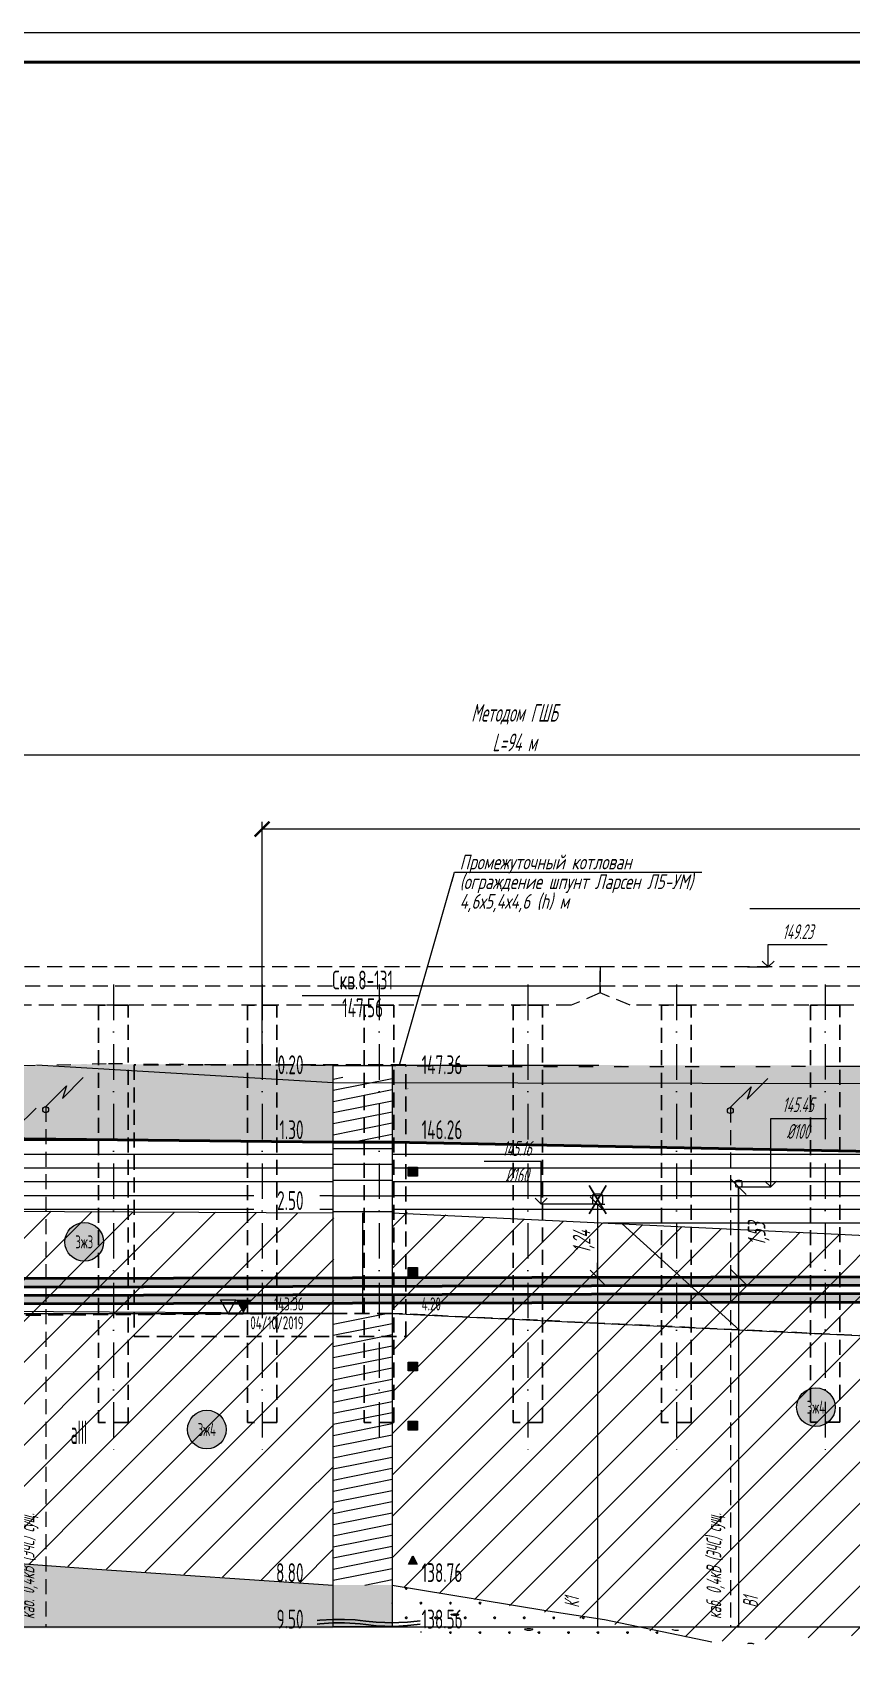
# Model space of a CAD drawing. Header units: metres. Extents: x -30 to 2050, y -904 to 400.
# Drawn here: x 524.7 to 663.5, y -759.2 to -484 of the extents above; entities that cross this region are included whole.
import ezdxf
from ezdxf import colors
from ezdxf.entities.mleader import LeaderData, LeaderLine
from ezdxf.enums import TextEntityAlignment as Align
from ezdxf.math import Vec2, Vec3

# ---------------------------------------------------------------- set-up
doc = ezdxf.new("R2010")
doc.units = ezdxf.units.M
doc.header["$LTSCALE"] = 0.2
for name, pattern in [('482 Границы районов', [5, 3, -1, 0, -1]), ('ACAD_ISO03W100', [30, 12, -18]), ('штриховая', [19.05, 12.7, -6.35])]:
    doc.linetypes.add(name, pattern=pattern)
for name, color, linetype in [('Level 1', 7, 'Continuous'), ('PR_RD', 7, 'Continuous'), ('МГТ_ИГ_Геология', 252, 'Continuous'), ('Примыкания', 7, 'Continuous'), ('Таблица', 7, 'Continuous'), ('Трубы', 7, 'Continuous'), ('Футляры', 7, 'Continuous'), ('Чёрная земля', 7, 'ACAD_ISO03W100')]:
    doc.layers.add(name, color=color, linetype=linetype)
doc.layers.add('МГТ_НВК_В1_выноски', color=7, linetype='Continuous', lineweight=30)
doc.layers.add('МГТ_НВК_котлованы', color=7, linetype='Continuous', lineweight=30)
doc.styles.add('SPDS', font='SPDS', dxfattribs={"width": 0.7, "oblique": 15, "height": 2.5})
doc.styles.get("Standard").update_dxf_attribs({"font": 'SPDS.shx', "width": 0.7, "oblique": 15, "height": 3})
doc.styles.add('Стиль Simplex', font='simplex.shx')
doc.dimstyles.new('ISO-25', dxfattribs={"dimtxt": 2.5, "dimasz": 2.5, "dimexe": 1.25, "dimexo": 0.625, "dimtad": 1, "dimtxsty": 'Standard', "dimcen": 2.5, "dimadec": 0, "dimazin": 0, "dimtfac": 1, "dimtmove": 0, "dimatfit": 3, "dimfxl": 1, "dimarcsym": 0})
pattern_1 = [(11.30993, (102.103, -2134.5133), (-4.7146345, 0.942927), [])]

# ---------------------------------------------------------------- blocks, each defined once
blk = doc.blocks.new('_OBLIQUE')
at = {"color": 0, "linetype": 'ByBlock', "lineweight": -2}
blk.add_line((0.5, 0.5), (-0.5, -0.5), dxfattribs=at)
blk = doc.blocks.new('*D114')
at = {"layer": 'Defpoints', "color": 0, "transparency": 16777216}
for p in [(644.36, -679.51), (644.37, -679.51), (644.36, -694.78)]:
    blk.add_point(p, dxfattribs=at)
at = {"layer": 'Примыкания', "color": 0, "lineweight": -2, "transparency": 16777216}
for p, q in [((644.37, -694.78), (644.37, -679.51)), ((644.99, -679.51), (645.62, -679.51)), ((644.99, -694.78), (645.62, -694.78))]:
    blk.add_line(p, q, dxfattribs=at)
at = {"layer": 'Примыкания', "color": 0, "lineweight": -2, "transparency": 16777216, "xscale": 2.5, "yscale": 2.5, "zscale": 2.5}
for p, rotation in [((644.37, -679.51), 90), ((644.37, -694.78), 270)]:
    blk.add_blockref('_OBLIQUE', p, dxfattribs=dict(at, rotation=rotation))
at = {"layer": 'Примыкания', "color": 0, "transparency": 16777216, "insert": (647.77, -687.49), "char_height": 3, "width": 5.4938, "attachment_point": 5, "rotation": 90}
blk.add_mtext('1,53', dxfattribs=at)
blk = doc.blocks.new('*D119')
at = {"layer": 'Defpoints', "color": 0, "transparency": 16777216}
for p in [(620.44, -682.42), (620.45, -682.42), (620.44, -694.83)]:
    blk.add_point(p, dxfattribs=at)
at = {"layer": 'Примыкания', "color": 0, "lineweight": -2, "transparency": 16777216}
for p, q in [((620.45, -682.42), (620.45, -685.23)), ((621.07, -682.42), (621.7, -682.42)), ((620.45, -694.83), (620.45, -692.38)), ((621.07, -694.83), (621.7, -694.83))]:
    blk.add_line(p, q, dxfattribs=at)
at = {"layer": 'Примыкания', "color": 0, "lineweight": -2, "transparency": 16777216, "xscale": 2.5, "yscale": 2.5, "zscale": 2.5}
for p, rotation in [((620.45, -682.42), 90), ((620.45, -694.83), 270)]:
    blk.add_blockref('_OBLIQUE', p, dxfattribs=dict(at, rotation=rotation))
at = {"layer": 'Примыкания', "color": 0, "transparency": 16777216, "insert": (618.12, -688.81), "char_height": 3, "width": 5.6687, "attachment_point": 5, "rotation": 90}
blk.add_mtext('1,24', dxfattribs=at)
blk = doc.blocks.new('DN')
at = {"linetype": 'Continuous', "lineweight": 30, "flags": 128}
for points in [[(-0.126, -0.007), (-0.117, -0.002), (-0.073, 0.011), (-0.033, 0.011), (0.003, 0), (0.02, -0.007), (0.039, -0.019), (0.074, -0.037), (0.103, -0.043), (0.125, -0.048), (0.151, -0.043), (0.18, -0.036), (0.213, -0.019), (0.223, -0.012)], [(-0.126, -0.068), (-0.117, -0.063), (-0.073, -0.05), (-0.033, -0.05), (0.003, -0.059), (0.02, -0.067), (0.039, -0.079), (0.074, -0.098), (0.103, -0.103), (0.125, -0.108), (0.151, -0.103), (0.18, -0.095), (0.213, -0.079), (0.223, -0.072)]]:
    blk.add_lwpolyline(points, dxfattribs=at)
blk = doc.blocks.new('_ArchTick')
at = {"color": 0, "linetype": 'ByBlock', "const_width": 0.15}
blk.add_lwpolyline([(-0.5, -0.5), (0.5, 0.5)], dxfattribs=at)
blk = doc.blocks.new('*D123')
at = {"layer": 'Defpoints', "color": 0, "transparency": 16777216}
for p in [(1149.37, -606.35), (1149.37, -651.55), (198.94, -656.28)]:
    blk.add_point(p, dxfattribs=at)
at = {"layer": 'Футляры', "color": 0, "lineweight": -2, "transparency": 16777216}
for p, q in [((198.94, -655.66), (198.94, -605.1)), ((1149.37, -650.92), (1149.37, -605.1)), ((198.94, -606.35), (1149.37, -606.35))]:
    blk.add_line(p, q, dxfattribs=at)
at = {"layer": 'Футляры', "color": 0, "lineweight": -2, "transparency": 16777216, "xscale": 2.5, "yscale": 2.5, "zscale": 2.5, "rotation": 180}
blk.add_blockref('_ArchTick', (198.94, -606.35), dxfattribs=at)
at = {"layer": 'Футляры', "color": 0, "lineweight": -2, "transparency": 16777216, "xscale": 2.5, "yscale": 2.5, "zscale": 2.5}
blk.add_blockref('_ArchTick', (1149.37, -606.35), dxfattribs=at)
at = {"layer": 'Футляры', "color": 0, "lineweight": 25, "transparency": 16777216, "insert": (606.38, -601.72), "char_height": 3, "attachment_point": 5}
blk.add_mtext('Методом ГШБ\\PL=94 м ', dxfattribs=at)
blk = doc.blocks.new('круг3_-26_3')
at = {"true_color": 0xffffff}
blk.add_hatch(color=7, dxfattribs=at).paths.add_polyline_path([(-0.327, 0, 1), (0.327, 0, 1)])
at = {"color": 7, "lineweight": 25}
blk.add_circle((0, 0), 0.327, dxfattribs=at)
at = {"color": 7, "lineweight": 25, "style": 'Стиль Simplex', "width": 0.590909}
blk.add_text('3ж3', height=0.22, dxfattribs=at).set_placement((0, 0), align=Align.MIDDLE_CENTER)
blk = doc.blocks.new('круг3_-26_4')
at = {"true_color": 0xffffff}
blk.add_hatch(color=7, dxfattribs=at).paths.add_polyline_path([(-0.327, 0, 1), (0.327, 0, 1)])
at = {"color": 7, "lineweight": 25}
blk.add_circle((0, 0), 0.327, dxfattribs=at)
at = {"color": 7, "lineweight": 25, "style": 'Стиль Simplex', "width": 0.590909}
blk.add_text('3ж4', height=0.22, dxfattribs=at).set_placement((0, 0), align=Align.MIDDLE_CENTER)
blk = doc.blocks.new('usl_1')
for p, q in [((0, 0), (3.54, 3.54)), ((2.83, 1.41), (6.36, 4.95)), ((3.54, 3.54), (2.83, 1.41))]:
    blk.add_line(p, q)
blk.add_circle((0, -0.5), 0.5)
blk = doc.blocks.new('A$C35B96AF6')
at = {"lineweight": 30}
for points in [[(-1.79, 3.01), (1.79, -3.01)], [(1.79, 3.01), (-1.79, -3.01)]]:
    blk.add_lwpolyline(points, dxfattribs=at)
blk = doc.blocks.new('PR_KV')
at = {"layer": 'Level 1', "linetype": 'Continuous', "lineweight": 20}
blk.add_hatch(color=256, dxfattribs=at).paths.add_polyline_path([(-0.077, 0.075), (0.077, 0.075), (0.077, -0.075), (-0.077, -0.075)])
at = {"layer": 'Level 1', "color": 7, "linetype": 'Continuous', "lineweight": 20, "flags": 128}
blk.add_lwpolyline([(-0.077, 0.075), (0.077, 0.075), (0.077, -0.075), (-0.077, -0.075)], close=True, dxfattribs=at)
blk = doc.blocks.new('PR_TR')
at = {"layer": 'Level 1', "linetype": 'Continuous', "lineweight": 20}
blk.add_hatch(color=256, dxfattribs=at).paths.add_polyline_path([(0.072, -0.049), (-0.071, -0.049), (-0.001, 0.094)])
at = {"layer": 'Level 1', "color": 7, "linetype": 'Continuous', "lineweight": 20, "flags": 128}
blk.add_lwpolyline([(0.072, -0.049), (-0.071, -0.049), (-0.001, 0.094)], close=True, dxfattribs=at)
blk = doc.blocks.new('*D135')
at = {"layer": 'Defpoints', "color": 0, "transparency": 16777216}
for p in [(563.64, -618.9), (1149.37, -651.55), (563.64, -659.03)]:
    blk.add_point(p, dxfattribs=at)
at = {"layer": 'Футляры', "color": 0, "lineweight": -2, "transparency": 16777216}
for p, q in [((563.64, -658.41), (563.64, -617.65)), ((1149.37, -618.9), (563.64, -618.9)), ((1149.37, -650.92), (1149.37, -617.65))]:
    blk.add_line(p, q, dxfattribs=at)
at = {"layer": 'Футляры', "color": 0, "lineweight": -2, "transparency": 16777216, "xscale": 2.5, "yscale": 2.5, "zscale": 2.5, "rotation": 180}
blk.add_blockref('_ArchTick', (563.64, -618.9), dxfattribs=at)
at = {"layer": 'Футляры', "color": 0, "lineweight": -2, "transparency": 16777216, "xscale": 2.5, "yscale": 2.5, "zscale": 2.5}
blk.add_blockref('_ArchTick', (1149.37, -618.9), dxfattribs=at)
at = {"layer": 'Футляры', "color": 0, "lineweight": 25, "transparency": 16777216, "insert": (856.51, -616.49), "char_height": 3, "attachment_point": 5}
blk.add_mtext('58,8 м', dxfattribs=at)
blk = doc.blocks.new('оп')
at = {"linetype": '482 Границы районов', "lineweight": 5, "ltscale": 10}
blk.add_line((2537.63, -887.64), (2537.63, -968.24), dxfattribs=at)
at = {"linetype": 'штриховая'}
for points in [[(2540.13, -961.78), (2540.13, -891.14), (2535.13, -891.14), (2535.13, -961.78)], [(2540.13, -961.78), (2535.13, -961.78)]]:
    blk.add_lwpolyline(points, dxfattribs=at)
blk = doc.blocks.new('_None')

msp = doc.modelspace()

# ---------------------------------------------------------------- hatches: boundary and pattern name
at = {"lineweight": 20}
h = msp.add_hatch(dxfattribs=at)
h.set_pattern_fill('AR-SAND', color=256, scale=0.03, style=0)
h.set_pattern_definition([(8.72485, (-2426.6676, -630.9721), (-0.2400047, 1.4682397), [0, -4.6482566, 0, -5.198708, 0, -4.9693533]), (1.50828, (-2426.6676, -630.9721), (6.7428492, 2.1504753), [0, -3.0985456, 0, -5.1768383, 0, -1.983825]), (352.738837, (-2431.3539, -630.9721), (11.86488555, 0.00431155), [0, -1.6196497, 0, -5.830739, 0, -7.6123538]), (349.61486, (-2431.354, -630.9721), (11.4533468, 0.668788), [0, -0.7139524, 0, -3.3698555, 0, -3.8553432])])
h.paths.add_polyline_path([(1142.17807, -695.20821), (1142.10662, -693.78335), (205.79832, -695.66124), (205.86956, -697.0861)])
h.paths.add_polyline_path([(1142.09587, -698.04667), (1142.02931, -696.7168), (1142.00062, -696.62384), (205.7356, -698.49637), (205.80684, -699.92123)])
at = {"layer": 'МГТ_ИГ_Геология'}
h = msp.add_hatch(dxfattribs=at)
h.set_pattern_fill('GR24', color=251, scale=10, style=0, pattern_type=2)
h.set_pattern_definition([(225, (-1229.8202, -849.687), (3e-16, -3), [2.1213, -2.1213407]), (315, (-1231.3202, -848.187), (3, 0), [2.1213, -2.1213407]), (45, (-1232.8202, -849.687), (0, 3), [2.1213, -2.1213407]), (135, (-1231.3202, -851.187), (-3, 3e-16), [2.1213, -2.1213407])])
h.paths.add_polyline_path([(704.00054, -659.04228), (704.00054, -664.00045), (694.00054, -665.53271), (694.00054, -659.06739)], flags=16)
h.paths.add_polyline_path([(585.66799, -671.91327), (585.66799, -658.91327), (585.66799, -660.08642), (585.66799, -670.85812)], flags=16)
h.paths.add_polyline_path([(585.66799, -671.91327), (580.41655, -671.91327), (633.49355, -672.79764), (696.27255, -674.03141), (694.00054, -674.04228), (694.00054, -665.53271), (704.00054, -664.00045), (704.00054, -674.03141), (854.61495, -680.79059), (918.04017, -683.6867), (973.70467, -686.22843), (1014.36144, -688.08489), (1071.95738, -690.71482), (1118.53325, -692.84155), (1155.9995, -694.37302), (1226.82857, -694.37302), (1226.82857, -675.00623), (1227.30334, -652.68925), (1202.7208, -651.97176), (1155.28347, -653.59751), (1153.57641, -649.79453), (1058.62721, -650.86251), (1054.62983, -658.00475), (888.50425, -658.82965), (710.92836, -659.04228), (533.03911, -658.70972), (481.93012, -660.59502), (388.00959, -658.75274), (326.35177, -657.04662), (221.86739, -656.16561), (160.9143, -655.71838), (119.07523, -655.15811), (112.70266, -652.3884), (106.33009, -649.6187), (105.37761, -649.18719), (99.4089, -646.59301), (86.16561, -637.92081), (86.47122, -667.37876), (139.20506, -667.37629), (181.43771, -667.81247), (231.3389, -668.32785), (292.38768, -668.95836), (362.24582, -669.67986), (452.29968, -670.60994), (509.92156, -671.20506), (575.66799, -671.89395), (575.66799, -658.91327), (585.66799, -658.91327)])
h = msp.add_hatch(dxfattribs=at)
h.set_pattern_fill('CONSIST', color=251, scale=0.42, style=0, pattern_type=2)
h.set_pattern_definition(pattern_1)
h.paths.add_polyline_path([(575.66799, -660.91327), (585.66799, -660.91327), (585.66799, -671.91327), (575.66799, -671.91327)])
h = msp.add_hatch(dxfattribs=at)
h.set_pattern_fill('GR07', color=251, scale=10, style=0, pattern_type=2)
h.set_pattern_definition([(0, (-2666.324, -403.281), (0, 7), [81.65, 0]), (0, (-2666.324, -400.951), (0, 7), [81.65, 0]), (0, (-2666.324, -398.611), (0, 7), [81.65, 0])])
h.paths.add_polyline_path([(125.89599, -667.37129), (84.37602, -667.37129), (84.37602, -681.37129), (125.89599, -681.37129)])
h.paths.add_polyline_path([(575.66799, -671.91327), (135.89599, -667.37129), (135.89599, -681.37129), (575.66799, -683.91327)])
edge = h.paths.add_edge_path(flags=16)
edge.add_ellipse((357.1419, -676.7098), major_axis=(0, 3.27292), ratio=0.415503797, start_angle=0, end_angle=360)
h.paths.add_polyline_path([(694.00054, -674.04228), (585.66799, -671.91327), (585.66799, -683.91327), (694.00054, -689.04228)])
h.paths.add_polyline_path([(599.31799, -677.66327), (599.31799, -676.16327)], flags=16)
edge = h.paths.add_edge_path(flags=16)
edge.add_ellipse((675.83442, -682.06953), major_axis=(0, 3.27292), ratio=0.172306162, start_angle=0, end_angle=360)
edge = h.paths.add_edge_path(flags=17)
edge.add_ellipse((858.70706, -683.75755), major_axis=(0, 3.27292), ratio=0.029743145, start_angle=0, end_angle=360)
h.paths.add_polyline_path([(717.65054, -676.79228), (717.65054, -675.29228)], flags=16)
h.paths.add_polyline_path([(112.41158, -681.42129), (123.64599, -681.42129), (123.64599, -676.82476), (112.41158, -676.82476)])
h.paths.add_polyline_path([(345.60342, -677.81501), (345.60342, -674.51501)], flags=16)
h.paths.add_polyline_path([(138.14599, -681.42129), (153.78866, -681.42129), (153.78866, -676.5022), (138.14599, -676.5022)], flags=17)
h.paths.add_polyline_path([(562.21873, -684.01247), (573.41799, -683.96327), (573.42914, -679.10727), (562.22988, -679.15647)])
h.paths.add_polyline_path([(665.65584, -683.71953), (666.00154, -683.7295), (666.00154, -680.4295), (665.65584, -680.41953)], flags=16)
h.paths.add_polyline_path([(680.4796, -689.09228), (691.75054, -689.09228), (691.75054, -682.91736), (680.4796, -682.91736)])
h.paths.add_polyline_path([(848.52849, -685.40755), (848.52849, -682.10755)], flags=16)
h.paths.add_polyline_path([(706.25054, -689.09228), (719.95272, -689.05096), (719.93361, -684.58674), (706.23142, -684.62806)], flags=17)
h.paths.add_polyline_path([(1038.085, -689.29714), (704.00054, -674.04228), (704.00054, -689.04228)])
h.paths.add_polyline_path([(422.9897, -674.34022), (436.43215, -674.34022), (436.43215, -679.63484), (422.9897, -679.63484)], flags=16)
h.paths.add_polyline_path([(472.20601, -678.68726), (477.36684, -674.83516)], flags=16)
h.paths.add_polyline_path([(755.52254, -681.27009), (755.52254, -686.56471)], flags=16)
h.paths.add_polyline_path([(766.33778, -685.61712), (771.4986, -681.76503)], flags=16)
h = msp.add_hatch(dxfattribs=at)
h.set_pattern_fill('CONSIST', color=251, scale=0.84, angle=-44.999962, style=0, pattern_type=2)
h.set_pattern_definition([(8e-06, (102.103, -2134.5133), (-9e-06, 2.667), [])])
h.paths.add_polyline_path([(575.66799, -671.91327), (585.66799, -671.91327), (585.66799, -683.91327), (575.66799, -683.91327)])
h = msp.add_hatch(dxfattribs=at)
h.set_pattern_fill('GR28', color=251, scale=10, style=0, pattern_type=2)
h.set_pattern_definition([(90, (-292.9068, -463.116), (-2.5, 2.5), [0.11, -4.89]), (45, (-292.9068, -463.006), (-2.5, 2.5), [0.113137, -3.422397]), (0, (-292.8268, -462.926), (2.5, 2.5), [0.11, -4.89]), (315, (-292.7168, -462.926), (2.5, 2.5), [0.113137, -3.422397]), (90, (-292.6368, -463.116), (-2.5, 2.5), [0.11, -4.89]), (45, (-292.7168, -463.196), (-2.5, 2.5), [0.113137, -3.422397]), (0, (-292.8268, -463.196), (2.5, 2.5), [0.11, -4.89]), (315, (-292.9068, -463.116), (2.5, 2.5), [0.113137, -3.422397])])
h.paths.add_polyline_path([(329.16851, -682.48845), (329.16519, -687.98162), (330.05781, -692.8256), (331.76381, -697.09722), (334.2006, -700.87328), (337.28558, -704.2306), (344.70708, -709.7549), (352.0414, -713.77777), (362.56811, -718.45625), (374.92962, -722.78117), (390.76195, -727.11881), (412.49569, -731.72366), (435.515, -735.22787), (483.53515, -740.18123), (525.95004, -743.51957), (575.66799, -746.91327), (575.66799, -754.24061), (136.38006, -754.24061), (135.89599, -681.37129), (194.56085, -681.71038), (260.94548, -682.0941)])
h = msp.add_hatch(dxfattribs=at)
h.set_pattern_fill('GR38', color=251, scale=10, style=0, pattern_type=2)
h.set_pattern_definition([(45, (-220.687, -424.218), (0, 21), [9.8995, -19.799]), (45, (-206.687, -438.218), (0, 21), [9.8995, -19.799]), (45, (-220.687, -438.218), (0, 21), [14.142, -15.5565]), (45, (-210.687, -428.218), (0, 21), [15.556, -14.1425]), (45, (-213.687, -438.218), (0, 21), [19.799, -9.8995]), (45, (-220.687, -431.218), (0, 21), [19.799, -9.8995])])
h.paths.add_polyline_path([(509.98497, -742.3346), (575.66799, -746.91327), (575.81166, -683.89746), (501.00632, -683.48171), (329.53647, -682.49057), (330.05781, -692.8256), (337.28558, -704.2306), (347.33683, -711.2772), (357.10357, -716.16582), (376.54598, -723.28358), (397.03808, -728.5774), (417.44779, -732.55332), (448.59931, -736.77409)])
h = msp.add_hatch(dxfattribs=at)
h.set_pattern_fill('GR38', color=251, scale=10, style=0, pattern_type=2)
h.set_pattern_definition([(45, (-102.355, -429.347), (0, 21), [9.8995, -19.799]), (45, (-88.355, -443.347), (0, 21), [9.8995, -19.799]), (45, (-102.355, -443.347), (0, 21), [14.142, -15.5565]), (45, (-92.355, -433.347), (0, 21), [15.556, -14.1425]), (45, (-95.355, -443.347), (0, 21), [19.799, -9.8995]), (45, (-102.355, -436.347), (0, 21), [19.799, -9.8995])])
h.paths.add_polyline_path([(694.00054, -754.24061), (694.14421, -689.02647), (619.3568, -685.50827), (610.57663, -685.09257), (606.44443, -684.89693), (600.38927, -684.61025), (585.66799, -683.56745), (585.66799, -746.91327), (639.83427, -756.51478)])
at = {"layer": 'МГТ_ИГ_Геология', "true_color": 0x0000ff}
msp.add_hatch(color=5, dxfattribs=at).paths.add_polyline_path([(560.47061, -700.91327), (559.17061, -698.61327), (561.77061, -698.61327)])
at = {"layer": 'МГТ_ИГ_Геология'}
h = msp.add_hatch(dxfattribs=at)
h.set_pattern_fill('CONSIST', color=251, scale=0.42, style=0, pattern_type=2)
h.set_pattern_definition(pattern_1)
h.paths.add_polyline_path([(575.66799, -700.91327), (585.66799, -700.91327), (585.66799, -746.91327), (575.66799, -746.91327)])
msp.add_hatch(color=251, dxfattribs=at).paths.add_polyline_path([(575.66799, -753.9862), (585.66799, -753.9862), (585.66799, -746.91327), (575.66799, -746.91327)])
h = msp.add_hatch(dxfattribs=at)
h.set_pattern_fill('GR28', color=251, scale=10, style=0, pattern_type=2)
h.set_pattern_definition([(90, (-2229.367, -456.974), (-12.5, 2.5), [0.11, -4.89]), (11.30993, (-2229.3667, -456.864), (-12.5, 2.5), [0.407922, -12.339627]), (0, (-2228.9667, -456.7838), (12.5, 2.5), [0.55, -24.45]), (348.69007, (-2228.4167, -456.784), (12.5, 2.5), [0.407922, -12.339627]), (90, (-2228.017, -456.974), (-12.5, 2.5), [0.11, -4.89]), (11.30993, (-2228.4167, -457.054), (-12.5, 2.5), [0.407922, -12.339627]), (0, (-2228.9667, -457.0538), (12.5, 2.5), [0.55, -24.45]), (348.69007, (-2229.3667, -456.974), (12.5, 2.5), [0.407922, -12.339627])])
edge = h.paths.add_edge_path(flags=16)
edge.add_ellipse((608.74224, -755.23907), major_axis=(-8.66473, 0), ratio=0.2, start_angle=180, end_angle=540)
h.paths.add_polyline_path([(608.21774, -756.25765), (606.57676, -756.16929), (606.36774, -756.11765), (606.91774, -756.18765), (608.21774, -756.25765), (609.72827, -756.23138), (609.96774, -756.18765), (609.36774, -756.23765)], flags=0)
h.paths.add_polyline_path([(585.66799, -753.9862), (658.52416, -757.38725), (648.2125, -756.244), (638.64937, -755.11564), (630.13215, -754.00752), (621.61814, -752.77645), (612.06459, -751.27919), (600.42879, -749.37254), (585.66799, -746.91327)])
h = msp.add_hatch(dxfattribs=at)
h.set_pattern_fill('GR28', color=251, scale=10, style=0, pattern_type=2)
h.set_pattern_definition([(90, (122.9195, -522.5158), (-2.5, 2.5), [0.11, -4.89]), (45, (122.9195, -522.4058), (-2.5, 2.5), [0.113137, -3.422397]), (0, (122.9995, -522.3258), (2.5, 2.5), [0.11, -4.89]), (315, (123.1095, -522.3258), (2.5, 2.5), [0.113137, -3.422397]), (90, (123.1895, -522.5158), (-2.5, 2.5), [0.11, -4.89]), (45, (123.1095, -522.5958), (-2.5, 2.5), [0.113137, -3.422397]), (0, (122.9995, -522.5958), (2.5, 2.5), [0.11, -4.89]), (315, (122.9195, -522.5158), (2.5, 2.5), [0.113137, -3.422397])])
h.paths.add_polyline_path([(617.72622, -752.16649), (585.66799, -746.91327), (585.66799, -754.24061), (601.24868, -756.19617), (639.83427, -756.51478)])

# ---------------------------------------------------------------- linework, layer by layer
at = {"layer": 'МГТ_ИГ_Геология', "lineweight": 25}
msp.add_line((570.42268, -647.06132, -0.01578), (590.10682, -647.06132, -0.01578), dxfattribs=at)
at = {"layer": 'МГТ_ИГ_Геология', "linetype": 'Continuous', "lineweight": 25}
for p, q in [((525.44581, -658.82501, -0.01578), (575.66799, -661.82957, -0.01578)), ((575.66799, -658.91327, -0.01578), (585.66799, -658.91327, -0.01578)), ((575.66799, -753.9862, -0.01578), (575.66799, -658.91327, -0.01578)), ((620.66799, -658.91327, -0.01578), (585.66799, -658.91327, -0.01578)), ((585.66799, -658.91327, -0.01578), (585.66799, -753.9862, -0.01578)), ((659.00054, -659.04228, -0.01578), (694.00054, -659.04228, -0.01578)), ((575.66799, -661.82957, -0.01578), (694.00054, -662.04228, -0.01578)), ((135.89599, -681.37129, -0.01578), (575.66799, -683.91327, -0.01578)), ((585.66799, -683.91327, -0.01578), (694.00054, -689.04228, -0.01578)), ((624.65463, -685.75909, -0.01578), (644.50054, -703.74228, -0.01578)), ((575.66799, -700.91327, -0.01578), (333.33856, -699.53747, -0.01578)), ((540.66799, -700.91327, -0.01578), (575.66799, -700.91327, -0.01578)), ((585.66799, -700.91327, -0.01578), (694.00054, -706.04228, -0.01578)), ((585.66799, -746.91327, -0.01578), (600.42879, -749.37254, -0.01578)), ((600.42879, -749.37254, -0.01578), (612.06459, -751.27919, -0.01578)), ((612.06459, -751.27919, -0.01578), (621.61814, -752.77645, -0.01578)), ((621.61814, -752.77645, -0.01578), (639.83427, -756.51478, -0.01578)), ((585.66799, -753.9862, -0.01578), (575.66799, -753.9862, -0.01578))]:
    msp.add_line(p, q, dxfattribs=at)
at = {"layer": 'МГТ_ИГ_Геология', "lineweight": 50}
for p, q in [((135.89599, -667.37129, -0.01578), (575.66799, -671.91327, -0.01578)), ((575.66799, -671.91327, -0.01578), (585.66799, -671.91327, -0.01578)), ((585.66799, -671.91327, -0.01578), (694.00054, -674.04228, -0.01578))]:
    msp.add_line(p, q, dxfattribs=at)
at = {"layer": 'МГТ_ИГ_Геология', "linetype": 'Continuous', "lineweight": 0}
msp.add_line((580.66799, -683.91327, -0.01578), (580.66799, -700.91327, -0.01578), dxfattribs=at)
at = {"layer": 'МГТ_ИГ_Геология', "color": 5, "linetype": 'штриховая', "lineweight": 30}
for p, q in [((575.66799, -700.91327, -0.01578), (135.89599, -703.37129, -0.01578)), ((585.66799, -700.91327, -0.01578), (575.66799, -700.91327, -0.01578)), ((694.00054, -706.04228, -0.01578), (585.66799, -700.91327, -0.01578))]:
    msp.add_line(p, q, dxfattribs=at)
at = {"layer": 'МГТ_ИГ_Геология', "color": 5, "linetype": 'Continuous', "lineweight": 0}
msp.add_line((509.41799, -700.91327, -0.01578), (575.66799, -700.91327, -0.01578), dxfattribs=at)
at = {"layer": 'МГТ_ИГ_Геология', "color": 5, "linetype": 'Continuous', "lineweight": 0, "true_color": 0x0000ff, "flags": 128}
msp.add_lwpolyline([(555.82061, -700.91327), (574.43771, -700.91327), (557.87061, -700.91327), (556.57061, -698.61327), (559.17061, -698.61327), (557.87061, -700.91327)], dxfattribs=at)
at = {"layer": 'МГТ_ИГ_Геология', "linetype": 'Continuous', "lineweight": 25, "flags": 128}
msp.add_lwpolyline([(502.6242, -741.78827), (535.62749, -744.23785), (575.66799, -746.91327)], dxfattribs=at)
at = {"layer": 'МГТ_НВК_В1_выноски', "color": 34, "linetype": 'штриховая'}
for p, q in [((541.97316, -658.83533, -0.01578), (541.97316, -704.83533, -0.01578)), ((587.97316, -658.83533, -0.01578), (541.97316, -658.83533, -0.01578)), ((587.97316, -704.83533, -0.01578), (587.97316, -658.83533, -0.01578)), ((541.97316, -704.83533, -0.01578), (587.97316, -704.83533, -0.01578))]:
    msp.add_line(p, q, dxfattribs=at)
at = {"layer": 'Примыкания', "linetype": 'штриховая'}
for p, q in [((526.97887, -665.91104, -0.01578), (526.98497, -754.00968, -0.01578)), ((642.96093, -666.07403, -0.01578), (642.98497, -754.00968, -0.01578))]:
    msp.add_line(p, q, dxfattribs=at)
at = {"layer": 'Примыкания', "color": 0}
for p, q in [((649.808, -679.50761, -0.01578), (649.808, -667.91165, -0.01578)), ((649.808, -667.91165, -0.01578), (659.27685, -667.91165, -0.01578)), ((610.90778, -675.17833, -0.01578), (601.23158, -675.17833, -0.01578)), ((610.90778, -682.41795, -0.01578), (610.90778, -675.17833, -0.01578)), ((644.36328, -679.50761, -0.01578), (649.808, -679.50761, -0.01578)), ((620.44468, -682.41795, -0.01578), (610.90778, -682.41795, -0.01578))]:
    msp.add_line(p, q, dxfattribs=at)
at = {"layer": 'Примыкания'}
for p, q in [((643.82328, -678.53561, -0.01578), (643.82328, -679.39961, -0.01578)), ((644.36328, -679.50761, -0.01578), (644.36328, -754.00968, -0.01578)), ((644.90328, -678.53561, -0.01578), (644.90328, -679.39961, -0.01578)), ((619.59468, -680.88795, -0.01578), (619.59468, -682.24795, -0.01578)), ((620.44468, -682.41795, -0.01578), (620.44468, -754.00968, -0.01578)), ((621.29468, -680.88795, -0.01578), (621.29468, -682.24795, -0.01578))]:
    msp.add_line(p, q, dxfattribs=at)
at = {"layer": 'Примыкания', "color": 0, "elevation": -0.01578, "flags": 128}
for points in [[(645.84482, -642.24801), (649.37198, -642.24801), (649.37198, -638.42772), (659.37823, -638.42772)], [(648.37198, -641.24801), (649.37198, -642.24801), (650.37198, -641.24801)], [(648.808, -678.50761), (649.808, -679.50761), (650.808, -678.50761)], [(609.90778, -681.41795), (610.90778, -682.41795), (611.90778, -681.41795)]]:
    msp.add_lwpolyline(points, dxfattribs=at)
at = {"layer": 'Примыкания'}
for centre, major_axis, start_param, end_param in [((644.36328, -678.53561, -0.01578), (-0.54, 0), 3.141592654, 6.283185307), ((644.36328, -679.39961, -0.01578), (0.54, 0), 3.141592654, 6.283185307), ((620.44468, -680.88795, -0.01578), (0.85, 0), 0, 3.141592654), ((620.44468, -682.24795, -0.01578), (0.85, 0), 3.141592654, 6.283185307)]:
    msp.add_ellipse(centre, major_axis=major_axis, ratio=0.2, start_param=start_param, end_param=end_param, dxfattribs=at)
at = {"layer": 'Таблица'}
msp.add_line((86.16561, -754.00968, -0.01578), (1227.30334, -754.00968, -0.01578), dxfattribs=at)
at = {"layer": 'Трубы', "lineweight": 50}
for p, q in [((203.9442, -697.08995, -0.01578), (1144.24772, -695.20934, -0.01578)), ((203.9442, -698.49995, -0.01578), (1144.24772, -696.61934, -0.01578))]:
    msp.add_line(p, q, dxfattribs=at)
at = {"layer": 'Футляры', "lineweight": 50}
for p, q in [((205.79832, -695.66124, -0.01578), (1142.14105, -693.78328, -0.01578)), ((205.80684, -699.92123, -0.01578), (1142.03197, -698.0468, -0.01578))]:
    msp.add_line(p, q, dxfattribs=at)
at = {"layer": 'Футляры', "color": 34}
msp.add_solid([(588.50494, -662.87309, -0.01578), (587.97316, -663.02137, -0.01578), (588.23573, -662.84661, -0.01578)], dxfattribs=at)
at = {"layer": 'Чёрная земля'}
for p, q in [((516.85396, -659.0943, -0.01578), (537.60957, -658.60334, -0.01578)), ((537.60957, -658.60334, -0.01578), (547.90437, -658.70228, -0.01578)), ((547.90437, -658.70228, -0.01578), (605.29734, -659.09189, -0.01578)), ((605.29734, -659.09189, -0.01578), (671.1808, -659.0723, -0.01578))]:
    msp.add_line(p, q, dxfattribs=at)

# ---------------------------------------------------------------- block references
at = {"xscale": 0.8, "yscale": 0.8, "zscale": 0.8}
msp.add_blockref('A$C35B96AF6', (620.47461, -681.67379, -0.01578), dxfattribs=at)
at = {"layer": 'PR_RD'}
for p in [(526.97466, -665.91102, -0.01578), (642.95668, -666.07401, -0.01578), (518.98072, -671.08786, -0.01578)]:
    msp.add_blockref('usl_1', p, dxfattribs=at)
at = {"layer": 'МГТ_ИГ_Геология', "yscale": 10, "zscale": 10}
for name, p, xscale in [('PR_KV', (589.16799, -676.91327, -0.01578), 10), ('круг3_-26_3', (533.5116, -688.80738), 10), ('PR_KV', (589.16799, -693.91327, -0.01578), 10), ('PR_KV', (589.16799, -709.91327, -0.01578), 10), ('круг3_-26_4', (657.46264, -716.79908), 10), ('круг3_-26_4', (554.27616, -720.58555), 10), ('PR_KV', (589.16799, -719.91327, -0.01578), 10), ('PR_TR', (589.16799, -742.91327, -0.01578), 10), ('DN', (579.2699, -752.83495, -0.01578), 50)]:
    msp.add_blockref(name, p, dxfattribs=dict(at, xscale=xscale))
at = {"layer": 'МГТ_НВК_котлованы', "color": 30, "lineweight": 50, "true_color": 0xf26722}
for p in [(-1999.18427, 242.39622, -0.01578), (-1973.98427, 242.39622, -0.01578), (-1878.61201, 242.42038, -0.01578)]:
    msp.add_blockref('оп', p, dxfattribs=at)

# ---------------------------------------------------------------- texts
at = {"layer": 'МГТ_ИГ_Геология', "lineweight": 25, "style": 'Стиль Simplex', "width": 0.5625}
msp.add_text('Скв.8-131', height=3.2, dxfattribs=at).set_placement((580.66799, -646.06132, -0.01578), align=Align.CENTER)
msp.add_text('147.56', height=3.2, dxfattribs=at).set_placement((580.66799, -647.56132, -0.01578), align=Align.TOP_CENTER)
for s, p in [('0.20', (570.66799, -660.41327, -0.01578)), ('1.30', (570.66799, -671.41327, -0.01578)), ('2.50', (570.66799, -683.41327, -0.01578)), ('8.80', (570.66799, -746.41327, -0.01578)), ('9.50', (570.66799, -754.28687, -0.01578))]:
    msp.add_text(s, height=3.2, dxfattribs=at).set_placement(p, align=Align.RIGHT)
for s, p in [('147.36', (590.66799, -660.41327, -0.01578)), ('146.26', (590.66799, -671.41327, -0.01578)), ('138.76', (590.66799, -746.41327, -0.01578)), ('138.56', (590.66799, -754.28687, -0.01578))]:
    msp.add_text(s, height=3.2, dxfattribs=at).set_placement(p)
at = {"layer": 'МГТ_ИГ_Геология', "color": 5, "lineweight": 25, "true_color": 0x0000ff, "style": 'Стиль Simplex', "width": 0.590909}
msp.add_text('143.36', height=2.2, dxfattribs=at).set_placement((570.66799, -700.41327, -0.01578), align=Align.RIGHT)
msp.add_text('4.20', height=2.2, dxfattribs=at).set_placement((590.66799, -700.41327, -0.01578))
msp.add_text('04/10/2019', height=2.2, dxfattribs=at).set_placement((570.66799, -701.41327, -0.01578), align=Align.TOP_RIGHT)
at = {"layer": 'МГТ_ИГ_Геология', "lineweight": 30, "style": 'Стиль Simplex', "width": 0.4}
msp.add_text('aIII', height=4, dxfattribs=at).set_placement((531.21382, -721.05304, -0.01578), align=Align.MIDDLE_LEFT)
at = {"layer": 'Примыкания', "color": 0, "style": 'SPDS', "oblique": 15.0000004, "width": 0.7}
msp.add_text('149.23', height=2.5, dxfattribs=at).set_placement((654.37511, -636.28543, -0.01578), align=Align.MIDDLE_CENTER)
at = {"layer": 'Таблица', "oblique": 15.0000004, "width": 0.7}
for s, p in [('145.45', (654.41964, -665.58839, -0.01578)), ('%%C100', (654.41964, -670.08839, -0.01578)), ('145.16', (606.81272, -672.98624, -0.01578)), ('%%C160', (606.81272, -677.48624, -0.01578))]:
    msp.add_text(s, height=2.5, dxfattribs=at).set_placement(p, align=Align.MIDDLE_CENTER)
for s, p in [('каб. 0,4кВ (ЭЧС) сущ.', (525.07561, -752.69314, -0.01578)), ('каб. 0,4кВ (ЭЧС) сущ.', (641.41847, -752.67764, -0.01578)), ('В1', (647.63476, -750.77218, -0.01578)), ('К1', (617.35548, -750.77218, -0.01578))]:
    msp.add_text(s, height=2.5, rotation=90.0000025, dxfattribs=at).set_placement(p)

# ---------------------------------------------------------------- dimensions: what is measured, and where the dimension line sits
at = {"layer": 'Примыкания'}
for base, p1, p2, picture, middle in [((644.37328, -679.50761, -0.01578), (644.36328, -694.78411, -0.01578), (644.36328, -679.50761, -0.01578), '*D114', (647.77355, -687.48587, -0.01578)), ((620.45468, -682.41795, -0.01578), (620.44468, -694.83195, -0.01578), (620.44468, -682.41795, -0.01578), '*D119', (618.11763, -688.80731, -0.01578))]:
    dim = msp.add_linear_dim(base=base, p1=p1, p2=p2, angle=90, dimstyle='ISO-25', override={"dimlfac": 0.1, "dimblk": 'OBLIQUE', "dimtmove": 2}, dxfattribs=at)
    dim.commit()
    dim.dimension.update_dxf_attribs({"geometry": picture, "text_midpoint": middle, "dimtype": 161})
at = {"layer": 'Футляры', "lineweight": 25}
dim = msp.add_linear_dim(base=(1149.36711, -606.34544, -0.01578), p1=(198.9442, -656.28312, -0.01578), p2=(1149.36711, -651.54647, -0.01578), text='Методом ГШБ\\PL=94 м ', dimstyle='ISO-25', override={"dimblk1": 'ArchTick', "dimblk2": 'ArchTick', "dimsah": 1}, dxfattribs=at)
dim.commit()
dim.dimension.update_dxf_attribs({"geometry": '*D123', "text_midpoint": (606.37731, -606.34544, -0.01578), "dimtype": 160})

# ---------------------------------------------------------------- leaders
at = {"layer": 'Таблица'}
ml = msp.add_multileader_mtext('Standard', dxfattribs=at)
ml.set_content('проектируемая платформа', color=256, style='SPDS')
ml.set_leader_properties()
ml.set_arrow_properties(name='NONE')
ml.build(insert=Vec2(0, 0))
ml.multileader.update_dxf_attribs({"text_left_attachment_type": 6, "text_right_attachment_type": 6, "dogleg_length": 0.5, "arrow_head_size": 1})
ctx = ml.context
ctx.base_point, ctx.char_height, ctx.arrow_head_size, ctx.landing_gap_size, ctx.plane_origin = Vec3(678.35151, -632.43452, -0.01578), 2.5, 1, 0, Vec3(-1229.3435, 100.77349, -0.01578)
ctx.left_attachment, ctx.right_attachment = 6, 6
notes = []
notes.append((ctx, [(1, (1, 1, 0), (677.85151, -632.43452, -0.01578), (1, 0), 0.5, [(0, [(669.69794, -642.24787, -0.01578)], 0, [])])]))
ctx.mtext.insert, ctx.mtext.width, ctx.mtext.defined_height, ctx.mtext.line_spacing_style, ctx.mtext.flow_direction = Vec3(678.35151, -629.23186, -0.01578), 31.743552, 7.95956, 2, 5
for ctx, leaders in notes:
    for number, flags, end, landing, length, lines in leaders:
        leader = LeaderData()
        leader.index, (leader.has_last_leader_line, leader.has_dogleg_vector, leader.attachment_direction) = number, flags
        leader.last_leader_point, leader.dogleg_vector, leader.dogleg_length = Vec3(end), Vec3(landing), length
        for number, points, colour, breaks in lines:
            line = LeaderLine()
            line.index, line.vertices, line.color, line.breaks = number, Vec3.list(points), colors.encode_raw_color(colour), breaks
            leader.lines.append(line)
        ctx.leaders.append(leader)

# ---------------------------------------------------------------- next in the draw order: leaders
at = {"layer": 'Футляры', "color": 34}
ml = msp.add_multileader_mtext('Standard', dxfattribs=at)
ml.set_content('\\A1;{\\Fspds|c204;\\Q15;\\W0.9;Промежуточный котлован \\P(ограждение шпунт Ларсен Л5-УМ)\\P4,6х5,4х4,6 (h) м}', color=34)
ml.set_leader_properties(lineweight=-1)
ml.build(insert=Vec2(0, 0))
ml.multileader.update_dxf_attribs({"text_left_attachment_type": 6, "text_right_attachment_type": 6, "dogleg_length": 0.36, "arrow_head_size": 0.18})
ctx = ml.context
ctx.base_point, ctx.char_height, ctx.arrow_head_size, ctx.landing_gap_size, ctx.plane_origin = Vec3(596.60705, -626.22605, -0.01578), 2.5, 0.18, 0.5, Vec3(610.04201, -524.43403, -0.01578)
ctx.left_attachment, ctx.right_attachment = 6, 6
notes = []
notes.append((ctx, [(0, (1, 1, 0), (596.24705, -626.22605, -0.01578), (1, 0), 0.36, [(0, [(586.94351, -658.83533, -0.01578)], 0, [])])]))
ctx.mtext.insert, ctx.mtext.defined_height, ctx.mtext.line_spacing_factor, ctx.mtext.flow_direction = Vec3(597.10705, -623.22605, -0.01578), 0.11224, 0.8, 5
ctx.mtext.has_bg_fill, ctx.mtext.bg_color, ctx.mtext.bg_scale_factor, ctx.mtext.bg_transparency, ctx.mtext.use_window_bg_color = 1, -1027028792, 1.5, 0, 1
for ctx, leaders in notes:
    for number, flags, end, landing, length, lines in leaders:
        leader = LeaderData()
        leader.index, (leader.has_last_leader_line, leader.has_dogleg_vector, leader.attachment_direction) = number, flags
        leader.last_leader_point, leader.dogleg_vector, leader.dogleg_length = Vec3(end), Vec3(landing), length
        for number, points, colour, breaks in lines:
            line = LeaderLine()
            line.index, line.vertices, line.color, line.breaks = number, Vec3.list(points), colors.encode_raw_color(colour), breaks
            leader.lines.append(line)
        ctx.leaders.append(leader)

# ---------------------------------------------------------------- next in the draw order: linework, layer by layer
at = {"elevation": -0.01578}
msp.add_lwpolyline([(1456.07133, -904.00968), (-29.92867, -904.00968), (-29.92867, -484.00968), (1456.07133, -484.00968)], close=True, dxfattribs=at)
at = {"color": 7, "linetype": 'Continuous', "lineweight": 50, "elevation": -0.01578}
msp.add_lwpolyline([(-9.92867, -489.00968), (1451.07133, -489.00968), (1451.07133, -894.00968), (-9.92867, -894.00968)], close=True, dxfattribs=at)
at = {"linetype": 'штриховая', "elevation": -0.01578}
for points in [[(485.42049, -645.44631), (620.91853, -645.44631), (620.91906, -642.24821), (586.91779, -642.24821), (485.42049, -642.24891)], [(485.42049, -645.44631), (620.91853, -645.44631), (620.91906, -642.24821), (586.91779, -642.24821), (485.42049, -642.24891)], [(620.91907, -645.44561), (756.4171, -645.44561), (756.41764, -642.2475), (722.41636, -642.2475), (620.91906, -642.24821)], [(490.51714, -648.74705), (485.42049, -646.64699), (485.42049, -645.44702), (582.41906, -645.44702), (620.91906, -645.44702), (620.91853, -646.64702), (616.01774, -648.74702)], [(626.01572, -648.74635), (620.91906, -646.64628), (620.91906, -645.44631), (717.91764, -645.44631), (756.41764, -645.44631), (756.4171, -646.64631), (751.51632, -648.74631)]]:
    msp.add_lwpolyline(points, close=True, dxfattribs=at)

# ---------------------------------------------------------------- next in the draw order: block references
at = {"layer": 'МГТ_НВК_котлованы', "color": 30, "lineweight": 50, "true_color": 0xf26722}
for p in [(-1954.18427, 242.39622, -0.01578), (-1928.98427, 242.39622, -0.01578), (-1903.81201, 242.39622, -0.01578)]:
    msp.add_blockref('оп', p, dxfattribs=at)

# ---------------------------------------------------------------- next in the draw order: dimensions: what is measured, and where the dimension line sits
at = {"layer": 'Футляры', "lineweight": 25}
dim = msp.add_linear_dim(base=(563.64429, -618.89854, -0.01578), p1=(1149.36643, -651.54648, -0.01578), p2=(563.64429, -659.03396, -0.01578), text='58,8 м', dimstyle='ISO-25', override={"dimblk1": 'ArchTick', "dimblk2": 'ArchTick', "dimsah": 1}, dxfattribs=at)
dim.commit()
dim.dimension.update_dxf_attribs({"geometry": '*D135', "text_midpoint": (856.50536, -616.48782, -0.01578)})

doc.saveas('drawing.dxf')
